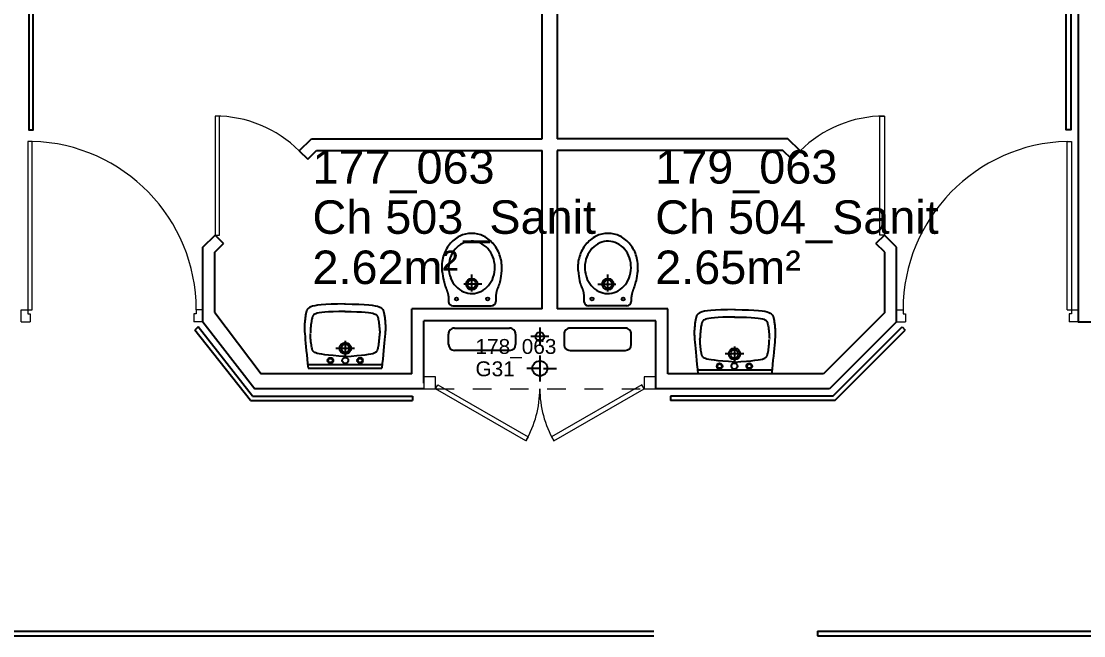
# Model space of a CAD drawing. Header units: metres. Extents: x -5 to 211, y -2 to 116.
# Drawn here: x 174.55 to 181.69, y 60.69 to 64.82 of the extents above; entities that cross this region are included whole.
import ezdxf

# ---------------------------------------------------------------- set-up
doc = ezdxf.new("R2010")
doc.units = ezdxf.units.M
doc.header["$MEASUREMENT"] = 0
doc.linetypes.add('CACHÉ', pattern=[0.25, 0.125, -0.125])
doc.layers.get('0').update_dxf_attribs({"linetype": 'CONTINUOUS'})
for name, color, linetype in [('006 sanitaire', 5, 'CONTINUOUS'), ('009 main courante', 171, 'CONTINUOUS'), ('A_Etiqu_Gaine', 8, 'CONTINUOUS'), ('A_Etiqu_Gaine_code', 8, 'CONTINUOUS'), ('A_Etiqu_Local', 8, 'CONTINUOUS'), ('A_MURS_CLOI', 7, 'CONTINUOUS')]:
    doc.layers.add(name, color=color, linetype=linetype)
doc.layers.add('A_PORT', color=8, linetype='CONTINUOUS', lineweight=0)
doc.styles.add('Attribut', font='arial.ttf')

# ---------------------------------------------------------------- blocks, each defined once
blk = doc.blocks.new('A_Etiqu_Local')
at = {"style": 'Attribut', "flags": 1}
for tag, p in [('CODE_HOPITAL', (-0.4463, 1.9645)), ('CODE_SITE', (-0.4463, 1.7395)), ('CODE_BATIMENT', (-0.4463, 1.5145)), ('CODE_SECTEUR', (-0.4463, 1.2895)), ('CODE_ETAGE', (-0.4463, 1.0645)), ('NOM_NORMALISE', (-0.4463, -0.843)), ('SECTEUR_ACTIVITE', (-0.4463, -1.068)), ('SOUS_SECTEUR_ACTIVITE', (-0.4463, -1.293)), ('VOLUME', (-0.4463, -1.518)), ('SERVICE', (-0.4463, -1.743)), ('CODE_UG', (-0.4463, -1.968)), ('CODE_UA', (-0.4463, -2.193)), ('CODE_POLE', (-0.4463, -2.418)), ('OCCUPANT_EXTERNE', (-0.4463, -2.643)), ('DISPONIBILITE', (-0.4463, -2.868)), ('ACCES_HANDICAPES', (-0.4463, -3.093)), ('NATURE_SOL', (-0.4463, -3.318)), ('RISQUE_LABORATOIRE', (-0.4463, -3.543)), ('AMIANTE', (-0.4463, -3.768))]:
    blk.add_attdef(tag, p, '', height=0.15, dxfattribs=at)
at = {"layer": 'A_Etiqu_Local', "style": 'Attribut'}
for tag, p in [('CODE_PIECE', (-0.4437, 0.5281)), ('NOM_USAGE', (-0.4437, 0.1906)), ('SURFACE', (-0.4437, -0.1469))]:
    blk.add_attdef(tag, p, '', height=0.225, dxfattribs=at)
blk = doc.blocks.new('A_Etiqu_Gaine')
at = {"style": 'Attribut', "flags": 1}
for tag, p in [('CODE_HOPITAL', (-0.4323, 0.8651)), ('CODE_SITE', (-0.4323, 0.7151)), ('CODE_BATIMENT', (-0.4323, 0.5651)), ('CODE_SECTEUR', (-0.4323, 0.4151)), ('CODE_ETAGE', (-0.4323, 0.2651)), ('NOM_NORMALISE', (-0.4323, -0.3349)), ('SECTEUR_ACTIVITE', (-0.4323, -0.4849)), ('SOUS_SECTEUR_ACTIVITE', (-0.4323, -0.6349)), ('SURFACE', (-0.4323, -0.7849)), ('CODE_UG', (-0.4323, -0.9349)), ('CODE_POLE', (-0.4323, -1.0849)), ('AMIANTE', (-0.4323, -1.2349))]:
    blk.add_attdef(tag, p, '', height=0.1, dxfattribs=at)
at = {"layer": 'A_Etiqu_Gaine', "style": 'Attribut'}
blk.add_attdef('NOM_USAGE', (-0.4323, -0.1849), '', height=0.1, dxfattribs=at)
at = {"layer": 'A_Etiqu_Gaine_code', "style": 'Attribut'}
blk.add_attdef('CODE_PIECE', (-0.4323, -0.0349), '', height=0.1, dxfattribs=at)

msp = doc.modelspace()

# ---------------------------------------------------------------- linework, layer by layer
at = {"layer": '006 sanitaire', "color": 8, "linetype": 'Continuous'}
for p, q in [((177.3765, 63.1394), (177.3794, 63.12)), ((177.3794, 63.12), (177.3823, 63.1028)), ((177.3823, 63.1028), (177.3852, 63.0877)), ((177.5767, 63.0002), (177.5767, 63.1125)), ((177.773, 63.1028), (177.7706, 63.0877)), ((177.7752, 63.12), (177.773, 63.1028)), ((177.7768, 63.1394), (177.7752, 63.12)), ((178.2912, 63.1394), (178.2929, 63.12)), ((178.2929, 63.12), (178.295, 63.1028)), ((178.295, 63.1028), (178.2974, 63.0877)), ((178.4914, 63.0002), (178.4914, 63.1125)), ((178.6857, 63.1028), (178.6828, 63.0877)), ((178.6886, 63.12), (178.6857, 63.1028)), ((178.6916, 63.1394), (178.6886, 63.12)), ((177.3852, 63.0877), (177.388, 63.0743)), ((177.388, 63.0743), (177.3907, 63.0627)), ((177.3907, 63.0627), (177.3933, 63.0526)), ((177.3933, 63.0526), (177.3958, 63.0438)), ((177.3958, 63.0438), (177.3982, 63.0362)), ((177.3982, 63.0362), (177.4005, 63.0296)), ((177.4005, 63.0296), (177.4025, 63.0238)), ((177.645, 63.0491), (177.5229, 63.0491)), ((177.7538, 63.0296), (177.7513, 63.0238)), ((177.7564, 63.0362), (177.7538, 63.0296)), ((177.7593, 63.0438), (177.7564, 63.0362)), ((177.7622, 63.0526), (177.7593, 63.0438)), ((177.7651, 63.0627), (177.7622, 63.0526)), ((177.768, 63.0743), (177.7651, 63.0627)), ((177.7706, 63.0877), (177.768, 63.0743)), ((178.2974, 63.0877), (178.3001, 63.0743)), ((178.3001, 63.0743), (178.3029, 63.0627)), ((178.3029, 63.0627), (178.3058, 63.0526)), ((178.3058, 63.0526), (178.3087, 63.0438)), ((178.3087, 63.0438), (178.3116, 63.0362)), ((178.3116, 63.0362), (178.3142, 63.0296)), ((178.3142, 63.0296), (178.3167, 63.0238)), ((178.423, 63.0491), (178.5451, 63.0491)), ((178.6676, 63.0296), (178.6655, 63.0238)), ((178.6698, 63.0362), (178.6676, 63.0296)), ((178.6722, 63.0438), (178.6698, 63.0362)), ((178.6747, 63.0526), (178.6722, 63.0438)), ((178.6773, 63.0627), (178.6747, 63.0526)), ((178.68, 63.0743), (178.6773, 63.0627)), ((178.6828, 63.0877), (178.68, 63.0743)), ((177.4025, 63.0238), (177.4035, 63.0212)), ((177.4035, 63.0212), (177.4044, 63.0188)), ((177.4044, 63.0188), (177.4052, 63.0164)), ((177.4052, 63.0164), (177.4061, 63.0142)), ((177.4061, 63.0142), (177.4069, 63.0121)), ((177.4069, 63.0121), (177.4077, 63.01)), ((177.4077, 63.01), (177.4084, 63.0079)), ((177.4084, 63.0079), (177.4092, 63.0059)), ((177.4092, 63.0059), (177.4099, 63.0038)), ((177.4099, 63.0038), (177.4106, 63.0018)), ((177.4106, 63.0018), (177.4114, 62.9996)), ((177.4114, 62.9996), (177.4121, 62.9974)), ((177.4121, 62.9974), (177.4128, 62.9952)), ((177.4128, 62.9952), (177.4135, 62.993)), ((177.4135, 62.993), (177.4142, 62.9907)), ((177.4142, 62.9907), (177.4149, 62.9884)), ((177.4149, 62.9884), (177.4155, 62.9861)), ((177.4155, 62.9861), (177.4161, 62.9839)), ((177.4161, 62.9839), (177.4166, 62.9816)), ((177.4166, 62.9816), (177.4171, 62.9793)), ((177.4171, 62.9793), (177.418, 62.9749)), ((177.418, 62.9749), (177.4187, 62.9706)), ((177.4187, 62.9706), (177.4193, 62.9663)), ((177.4193, 62.9663), (177.4197, 62.962)), ((177.4197, 62.962), (177.42, 62.9578)), ((177.42, 62.9578), (177.4202, 62.9535)), ((177.738, 62.9578), (177.7379, 62.9535)), ((177.7381, 62.962), (177.738, 62.9578)), ((177.7383, 62.9663), (177.7381, 62.962)), ((177.7386, 62.9706), (177.7383, 62.9663)), ((177.739, 62.9749), (177.7386, 62.9706)), ((177.7394, 62.9793), (177.739, 62.9749)), ((177.7397, 62.9816), (177.7394, 62.9793)), ((177.74, 62.9839), (177.7397, 62.9816)), ((177.7403, 62.9861), (177.74, 62.9839)), ((177.7406, 62.9884), (177.7403, 62.9861)), ((177.741, 62.9907), (177.7406, 62.9884)), ((177.7414, 62.993), (177.741, 62.9907)), ((177.7418, 62.9952), (177.7414, 62.993)), ((177.7423, 62.9974), (177.7418, 62.9952)), ((177.7427, 62.9996), (177.7423, 62.9974)), ((177.7433, 63.0018), (177.7427, 62.9996)), ((177.7438, 63.0038), (177.7433, 63.0018)), ((177.7445, 63.0059), (177.7438, 63.0038)), ((177.7451, 63.0079), (177.7445, 63.0059)), ((177.7458, 63.01), (177.7451, 63.0079)), ((177.7466, 63.0121), (177.7458, 63.01)), ((177.7474, 63.0142), (177.7466, 63.0121)), ((177.7483, 63.0164), (177.7474, 63.0142)), ((177.7492, 63.0188), (177.7483, 63.0164)), ((177.7502, 63.0212), (177.7492, 63.0188)), ((177.7513, 63.0238), (177.7502, 63.0212)), ((178.3167, 63.0238), (178.3178, 63.0212)), ((178.3178, 63.0212), (178.3188, 63.0188)), ((178.3188, 63.0188), (178.3197, 63.0164)), ((178.3197, 63.0164), (178.3206, 63.0142)), ((178.3206, 63.0142), (178.3214, 63.0121)), ((178.3214, 63.0121), (178.3222, 63.01)), ((178.3222, 63.01), (178.3229, 63.0079)), ((178.3229, 63.0079), (178.3236, 63.0059)), ((178.3236, 63.0059), (178.3242, 63.0038)), ((178.3242, 63.0038), (178.3247, 63.0018)), ((178.3247, 63.0018), (178.3253, 62.9996)), ((178.3253, 62.9996), (178.3258, 62.9974)), ((178.3258, 62.9974), (178.3262, 62.9952)), ((178.3262, 62.9952), (178.3266, 62.993)), ((178.3266, 62.993), (178.327, 62.9907)), ((178.327, 62.9907), (178.3274, 62.9884)), ((178.3274, 62.9884), (178.3277, 62.9861)), ((178.3277, 62.9861), (178.3281, 62.9839)), ((178.3281, 62.9839), (178.3283, 62.9816)), ((178.3283, 62.9816), (178.3286, 62.9793)), ((178.3286, 62.9793), (178.329, 62.9749)), ((178.329, 62.9749), (178.3294, 62.9706)), ((178.3294, 62.9706), (178.3297, 62.9663)), ((178.3297, 62.9663), (178.3299, 62.962)), ((178.3299, 62.962), (178.33, 62.9578)), ((178.33, 62.9578), (178.3301, 62.9535)), ((178.648, 62.9578), (178.6478, 62.9535)), ((178.6483, 62.962), (178.648, 62.9578)), ((178.6487, 62.9663), (178.6483, 62.962)), ((178.6493, 62.9706), (178.6487, 62.9663)), ((178.65, 62.9749), (178.6493, 62.9706)), ((178.6509, 62.9793), (178.65, 62.9749)), ((178.6514, 62.9816), (178.6509, 62.9793)), ((178.6519, 62.9839), (178.6514, 62.9816)), ((178.6525, 62.9861), (178.6519, 62.9839)), ((178.6532, 62.9884), (178.6525, 62.9861)), ((178.6538, 62.9907), (178.6532, 62.9884)), ((178.6545, 62.993), (178.6538, 62.9907)), ((178.6552, 62.9952), (178.6545, 62.993)), ((178.6559, 62.9974), (178.6552, 62.9952)), ((178.6566, 62.9996), (178.6559, 62.9974)), ((178.6574, 63.0018), (178.6566, 62.9996)), ((178.6581, 63.0038), (178.6574, 63.0018)), ((178.6588, 63.0059), (178.6581, 63.0038)), ((178.6596, 63.0079), (178.6588, 63.0059)), ((178.6604, 63.01), (178.6596, 63.0079)), ((178.6611, 63.0121), (178.6604, 63.01)), ((178.6619, 63.0142), (178.6611, 63.0121)), ((178.6628, 63.0164), (178.6619, 63.0142)), ((178.6636, 63.0188), (178.6628, 63.0164)), ((178.6646, 63.0212), (178.6636, 63.0188)), ((178.6655, 63.0238), (178.6646, 63.0212)), ((176.4747, 62.8828), (176.4725, 62.8801)), ((176.4771, 62.8853), (176.4747, 62.8828)), ((176.4799, 62.8876), (176.4771, 62.8853)), ((176.4865, 62.8922), (176.4799, 62.8876)), ((176.4952, 62.8964), (176.4865, 62.8922)), ((176.5067, 62.9002), (176.4952, 62.8964)), ((176.5218, 62.9037), (176.5067, 62.9002)), ((176.5411, 62.9068), (176.5218, 62.9037)), ((176.5654, 62.9094), (176.5411, 62.9068)), ((176.5954, 62.9117), (176.5654, 62.9094)), ((176.6318, 62.9134), (176.5954, 62.9117)), ((176.6754, 62.9147), (176.6318, 62.9134)), ((176.7268, 62.9155), (176.6754, 62.9147)), ((176.7228, 62.9155), (176.7743, 62.9147)), ((176.7743, 62.9147), (176.8178, 62.9134)), ((176.8178, 62.9134), (176.8542, 62.9117)), ((176.8542, 62.9117), (176.8842, 62.9094)), ((176.8842, 62.9094), (176.9085, 62.9068)), ((176.9085, 62.9068), (176.9278, 62.9037)), ((176.9278, 62.9037), (176.9429, 62.9002)), ((176.9429, 62.9002), (176.9544, 62.8964)), ((176.9544, 62.8964), (176.9631, 62.8922)), ((176.9631, 62.8922), (176.9698, 62.8876)), ((176.9698, 62.8876), (176.9725, 62.8853)), ((176.9725, 62.8853), (176.9749, 62.8828)), ((176.9749, 62.8828), (176.9771, 62.8801)), ((177.4202, 62.9535), (177.4203, 62.9491)), ((177.4203, 62.9491), (177.4204, 62.9446)), ((177.4204, 62.9446), (177.4204, 62.94)), ((177.4204, 62.94), (177.4204, 62.9353)), ((177.4204, 62.9353), (177.4205, 62.9321)), ((177.4505, 62.9033), (177.7077, 62.9033)), ((177.7378, 62.9353), (177.7377, 62.9321)), ((177.7379, 62.9535), (177.7378, 62.9491)), ((177.7378, 62.9491), (177.7378, 62.9446)), ((177.7378, 62.9446), (177.7378, 62.94)), ((177.7378, 62.94), (177.7378, 62.9353)), ((178.3301, 62.9535), (178.3302, 62.9491)), ((178.3302, 62.9491), (178.3302, 62.9446)), ((178.3302, 62.9446), (178.3302, 62.94)), ((178.3302, 62.94), (178.3302, 62.9353)), ((178.3302, 62.9353), (178.3303, 62.9321)), ((178.6175, 62.9033), (178.3603, 62.9033)), ((178.6476, 62.9353), (178.6475, 62.9321)), ((178.6477, 62.9491), (178.6476, 62.9446)), ((178.6476, 62.9446), (178.6476, 62.94)), ((178.6476, 62.94), (178.6476, 62.9353)), ((178.6478, 62.9535), (178.6477, 62.9491)), ((176.4571, 62.8174), (176.4564, 62.8109)), ((176.4579, 62.824), (176.4571, 62.8174)), ((176.4588, 62.8305), (176.4579, 62.824)), ((176.4597, 62.8367), (176.4588, 62.8305)), ((176.4607, 62.8428), (176.4597, 62.8367)), ((176.4617, 62.8485), (176.4607, 62.8428)), ((176.4627, 62.8538), (176.4617, 62.8485)), ((176.4638, 62.8587), (176.4627, 62.8538)), ((176.4649, 62.8631), (176.4638, 62.8587)), ((176.4661, 62.8671), (176.4649, 62.8631)), ((176.4675, 62.8708), (176.4661, 62.8671)), ((176.469, 62.8742), (176.4675, 62.8708)), ((176.4706, 62.8773), (176.469, 62.8742)), ((176.4725, 62.8801), (176.4706, 62.8773)), ((176.502, 62.8135), (176.5004, 62.8051)), ((176.5036, 62.8208), (176.502, 62.8135)), ((176.5044, 62.824), (176.5036, 62.8208)), ((176.5052, 62.827), (176.5044, 62.824)), ((176.5061, 62.8297), (176.5052, 62.827)), ((176.5071, 62.8321), (176.5061, 62.8297)), ((176.5083, 62.8344), (176.5071, 62.8321)), ((176.5095, 62.8365), (176.5083, 62.8344)), ((176.511, 62.8385), (176.5095, 62.8365)), ((176.5127, 62.8404), (176.511, 62.8385)), ((176.5146, 62.8421), (176.5127, 62.8404)), ((176.5168, 62.8438), (176.5146, 62.8421)), ((176.5222, 62.8472), (176.5168, 62.8438)), ((176.5295, 62.8503), (176.5222, 62.8472)), ((176.5392, 62.8532), (176.5295, 62.8503)), ((176.5519, 62.8559), (176.5392, 62.8532)), ((176.5684, 62.8583), (176.5519, 62.8559)), ((176.5891, 62.8603), (176.5684, 62.8583)), ((176.6147, 62.8621), (176.5891, 62.8603)), ((176.6458, 62.8634), (176.6147, 62.8621)), ((176.683, 62.8642), (176.6458, 62.8634)), ((176.727, 62.8646), (176.683, 62.8642)), ((176.7236, 62.8646), (176.7676, 62.8642)), ((176.7676, 62.8642), (176.8048, 62.8634)), ((176.8048, 62.8634), (176.836, 62.8621)), ((176.836, 62.8621), (176.8616, 62.8603)), ((176.8616, 62.8603), (176.8823, 62.8583)), ((176.8823, 62.8583), (176.8987, 62.8559)), ((176.8987, 62.8559), (176.9115, 62.8532)), ((176.9115, 62.8532), (176.9212, 62.8503)), ((176.9212, 62.8503), (176.9284, 62.8472)), ((176.9284, 62.8472), (176.9339, 62.8438)), ((176.9339, 62.8438), (176.9361, 62.8421)), ((176.9361, 62.8421), (176.938, 62.8404)), ((176.938, 62.8404), (176.9397, 62.8385)), ((176.9397, 62.8385), (176.9411, 62.8365)), ((176.9411, 62.8365), (176.9424, 62.8344)), ((176.9424, 62.8344), (176.9435, 62.8321)), ((176.9435, 62.8321), (176.9445, 62.8297)), ((176.9445, 62.8297), (176.9454, 62.827)), ((176.9454, 62.827), (176.9463, 62.824)), ((176.9463, 62.824), (176.9471, 62.8208)), ((176.9471, 62.8208), (176.9487, 62.8135)), ((176.9487, 62.8135), (176.9502, 62.8051)), ((176.9771, 62.8801), (176.979, 62.8773)), ((176.979, 62.8773), (176.9806, 62.8742)), ((176.9806, 62.8742), (176.9821, 62.8708)), ((176.9821, 62.8708), (176.9835, 62.8671)), ((176.9835, 62.8671), (176.9847, 62.8631)), ((176.9847, 62.8631), (176.9858, 62.8587)), ((176.9858, 62.8587), (176.9869, 62.8538)), ((176.9869, 62.8538), (176.9879, 62.8485)), ((176.9879, 62.8485), (176.9889, 62.8428)), ((176.9889, 62.8428), (176.9899, 62.8367)), ((176.9899, 62.8367), (176.9908, 62.8305)), ((176.9908, 62.8305), (176.9917, 62.824)), ((176.9917, 62.824), (176.9925, 62.8174)), ((176.9925, 62.8174), (176.9932, 62.8109)), ((179.0811, 62.8163), (179.0801, 62.811)), ((179.0822, 62.8212), (179.0811, 62.8163)), ((179.0833, 62.8256), (179.0822, 62.8212)), ((179.0845, 62.8296), (179.0833, 62.8256)), ((179.0859, 62.8333), (179.0845, 62.8296)), ((179.0874, 62.8367), (179.0859, 62.8333)), ((179.089, 62.8398), (179.0874, 62.8367)), ((179.0909, 62.8426), (179.089, 62.8398)), ((179.0931, 62.8453), (179.0909, 62.8426)), ((179.0955, 62.8478), (179.0931, 62.8453)), ((179.0982, 62.8501), (179.0955, 62.8478)), ((179.1049, 62.8547), (179.0982, 62.8501)), ((179.1136, 62.8589), (179.1049, 62.8547)), ((179.1251, 62.8627), (179.1136, 62.8589)), ((179.1402, 62.8662), (179.1251, 62.8627)), ((179.1468, 62.8128), (179.1396, 62.8097)), ((179.1595, 62.8693), (179.1402, 62.8662)), ((179.1565, 62.8157), (179.1468, 62.8128)), ((179.1693, 62.8184), (179.1565, 62.8157)), ((179.1838, 62.8719), (179.1595, 62.8693)), ((179.1857, 62.8208), (179.1693, 62.8184)), ((179.2138, 62.8742), (179.1838, 62.8719)), ((179.2064, 62.8228), (179.1857, 62.8208)), ((179.232, 62.8246), (179.2064, 62.8228)), ((179.2502, 62.8759), (179.2138, 62.8742)), ((179.2632, 62.8259), (179.232, 62.8246)), ((179.2937, 62.8772), (179.2502, 62.8759)), ((179.3004, 62.8267), (179.2632, 62.8259)), ((179.3452, 62.878), (179.2937, 62.8772)), ((179.3444, 62.8271), (179.3004, 62.8267)), ((179.341, 62.8271), (179.385, 62.8267)), ((179.3412, 62.878), (179.3927, 62.8772)), ((179.385, 62.8267), (179.4222, 62.8259)), ((179.3927, 62.8772), (179.4362, 62.8759)), ((179.4222, 62.8259), (179.4533, 62.8246)), ((179.4362, 62.8759), (179.4726, 62.8742)), ((179.4533, 62.8246), (179.4789, 62.8228)), ((179.4726, 62.8742), (179.5026, 62.8719)), ((179.4789, 62.8228), (179.4996, 62.8208)), ((179.4996, 62.8208), (179.5161, 62.8184)), ((179.5026, 62.8719), (179.5269, 62.8693)), ((179.5161, 62.8184), (179.5288, 62.8157)), ((179.5269, 62.8693), (179.5462, 62.8662)), ((179.5288, 62.8157), (179.5385, 62.8128)), ((179.5385, 62.8128), (179.5458, 62.8097)), ((179.5462, 62.8662), (179.5613, 62.8627)), ((179.5613, 62.8627), (179.5728, 62.8589)), ((179.5728, 62.8589), (179.5815, 62.8547)), ((179.5815, 62.8547), (179.5882, 62.8501)), ((179.5882, 62.8501), (179.5909, 62.8478)), ((179.5909, 62.8478), (179.5933, 62.8453)), ((179.5933, 62.8453), (179.5955, 62.8426)), ((179.5955, 62.8426), (179.5974, 62.8398)), ((179.5974, 62.8398), (179.599, 62.8367)), ((179.599, 62.8367), (179.6005, 62.8333)), ((179.6005, 62.8333), (179.6019, 62.8296)), ((179.6019, 62.8296), (179.6031, 62.8256)), ((179.6031, 62.8256), (179.6042, 62.8212)), ((179.6042, 62.8212), (179.6053, 62.8163)), ((179.6053, 62.8163), (179.6063, 62.811)), ((176.4532, 62.769), (176.453, 62.7633)), ((176.453, 62.7633), (176.453, 62.7575)), ((176.453, 62.7575), (176.4531, 62.7515)), ((176.4531, 62.7515), (176.4533, 62.7451)), ((176.4534, 62.7746), (176.4532, 62.769)), ((176.4533, 62.7451), (176.4535, 62.7383)), ((176.4537, 62.7802), (176.4534, 62.7746)), ((176.4541, 62.7859), (176.4537, 62.7802)), ((176.4545, 62.7918), (176.4541, 62.7859)), ((176.4551, 62.798), (176.4545, 62.7918)), ((176.4557, 62.8044), (176.4551, 62.798)), ((176.4564, 62.8109), (176.4557, 62.8044)), ((176.4933, 62.7423), (176.4927, 62.7313)), ((176.4941, 62.7535), (176.4933, 62.7423)), ((176.4951, 62.7646), (176.4941, 62.7535)), ((176.4962, 62.7755), (176.4951, 62.7646)), ((176.4975, 62.786), (176.4962, 62.7755)), ((176.499, 62.7959), (176.4975, 62.786)), ((176.5004, 62.8051), (176.499, 62.7959)), ((176.9502, 62.8051), (176.9517, 62.7958)), ((176.9517, 62.7958), (176.9531, 62.7858)), ((176.9531, 62.7858), (176.9544, 62.7752)), ((176.9544, 62.7752), (176.9556, 62.7641)), ((176.9556, 62.7641), (176.9566, 62.7527)), ((176.9566, 62.7527), (176.9574, 62.7412)), ((176.9574, 62.7412), (176.958, 62.7297)), ((176.9932, 62.8109), (176.9939, 62.8044)), ((176.9939, 62.8044), (176.9945, 62.798)), ((176.9945, 62.798), (176.9951, 62.7918)), ((176.9951, 62.7918), (176.9956, 62.7859)), ((176.9956, 62.7859), (176.9959, 62.7802)), ((176.9959, 62.7802), (176.9962, 62.7746)), ((176.9963, 62.7451), (176.9961, 62.7383)), ((176.9962, 62.7746), (176.9964, 62.769)), ((176.9965, 62.7515), (176.9963, 62.7451)), ((176.9964, 62.769), (176.9966, 62.7633)), ((176.9966, 62.7575), (176.9965, 62.7515)), ((176.9966, 62.7633), (176.9966, 62.7575)), ((177.4606, 62.7533), (177.8306, 62.7533)), ((178.034, 62.7577), (178.034, 62.6347)), ((178.6074, 62.7533), (178.2374, 62.7533)), ((179.0721, 62.7427), (179.0718, 62.7371)), ((179.0725, 62.7484), (179.0721, 62.7427)), ((179.0729, 62.7543), (179.0725, 62.7484)), ((179.0735, 62.7605), (179.0729, 62.7543)), ((179.0741, 62.7669), (179.0735, 62.7605)), ((179.0748, 62.7734), (179.0741, 62.7669)), ((179.0755, 62.7799), (179.0748, 62.7734)), ((179.0763, 62.7865), (179.0755, 62.7799)), ((179.0772, 62.793), (179.0763, 62.7865)), ((179.0781, 62.7992), (179.0772, 62.793)), ((179.0791, 62.8053), (179.0781, 62.7992)), ((179.0801, 62.811), (179.0791, 62.8053)), ((179.1149, 62.7483), (179.1136, 62.7377)), ((179.1163, 62.7583), (179.1149, 62.7483)), ((179.1178, 62.7676), (179.1163, 62.7583)), ((179.1193, 62.776), (179.1178, 62.7676)), ((179.1209, 62.7833), (179.1193, 62.776)), ((179.1217, 62.7865), (179.1209, 62.7833)), ((179.1226, 62.7895), (179.1217, 62.7865)), ((179.1235, 62.7922), (179.1226, 62.7895)), ((179.1245, 62.7946), (179.1235, 62.7922)), ((179.1256, 62.7969), (179.1245, 62.7946)), ((179.1269, 62.799), (179.1256, 62.7969)), ((179.1283, 62.801), (179.1269, 62.799)), ((179.13, 62.8029), (179.1283, 62.801)), ((179.1319, 62.8046), (179.13, 62.8029)), ((179.1341, 62.8063), (179.1319, 62.8046)), ((179.1396, 62.8097), (179.1341, 62.8063)), ((179.5458, 62.8097), (179.5512, 62.8063)), ((179.5512, 62.8063), (179.5534, 62.8046)), ((179.5534, 62.8046), (179.5553, 62.8029)), ((179.5553, 62.8029), (179.557, 62.801)), ((179.557, 62.801), (179.5585, 62.799)), ((179.5585, 62.799), (179.5597, 62.7969)), ((179.5597, 62.7969), (179.5609, 62.7946)), ((179.5609, 62.7946), (179.5619, 62.7922)), ((179.5619, 62.7922), (179.5628, 62.7895)), ((179.5628, 62.7895), (179.5636, 62.7865)), ((179.5636, 62.7865), (179.5644, 62.7833)), ((179.5644, 62.7833), (179.566, 62.776)), ((179.566, 62.776), (179.5676, 62.7676)), ((179.5676, 62.7676), (179.5691, 62.7584)), ((179.5691, 62.7584), (179.5705, 62.7485)), ((179.5705, 62.7485), (179.5718, 62.738)), ((179.6063, 62.811), (179.6073, 62.8053)), ((179.6073, 62.8053), (179.6083, 62.7992)), ((179.6083, 62.7992), (179.6092, 62.793)), ((179.6092, 62.793), (179.6101, 62.7865)), ((179.6101, 62.7865), (179.6109, 62.7799)), ((179.6109, 62.7799), (179.6116, 62.7734)), ((179.6116, 62.7734), (179.6123, 62.7669)), ((179.6123, 62.7669), (179.6129, 62.7605)), ((179.6129, 62.7605), (179.6135, 62.7543)), ((179.6135, 62.7543), (179.614, 62.7484)), ((179.614, 62.7484), (179.6143, 62.7427)), ((179.6143, 62.7427), (179.6146, 62.7371)), ((176.4535, 62.7383), (176.4539, 62.731)), ((176.4539, 62.731), (176.455, 62.7146)), ((176.455, 62.7146), (176.4564, 62.696)), ((176.4564, 62.696), (176.4582, 62.6754)), ((176.4582, 62.6754), (176.4603, 62.6527)), ((176.4927, 62.7313), (176.4923, 62.7205)), ((176.4927, 62.7054), (176.4923, 62.7162)), ((176.4933, 62.6944), (176.4927, 62.7054)), ((176.4941, 62.6832), (176.4933, 62.6944)), ((176.4951, 62.6721), (176.4941, 62.6832)), ((176.4962, 62.6612), (176.4951, 62.6721)), ((176.9544, 62.6615), (176.9556, 62.6726)), ((176.9556, 62.6726), (176.9566, 62.684)), ((176.9566, 62.684), (176.9574, 62.6955)), ((176.9574, 62.6955), (176.958, 62.707)), ((176.958, 62.7297), (176.9584, 62.7183)), ((176.958, 62.707), (176.9584, 62.7184)), ((176.9914, 62.6754), (176.9893, 62.6527)), ((176.9932, 62.696), (176.9914, 62.6754)), ((176.9946, 62.7146), (176.9932, 62.696)), ((176.9957, 62.731), (176.9946, 62.7146)), ((176.9961, 62.7383), (176.9957, 62.731)), ((177.4206, 62.6433), (177.4206, 62.7133)), ((177.8706, 62.7133), (177.8706, 62.6433)), ((178.0955, 62.6962), (177.9725, 62.6962)), ((178.1974, 62.7133), (178.1974, 62.6433)), ((178.6474, 62.6433), (178.6474, 62.7133)), ((179.0716, 62.7315), (179.0714, 62.7258)), ((179.0714, 62.7258), (179.0714, 62.72)), ((179.0714, 62.72), (179.0715, 62.714)), ((179.0715, 62.714), (179.0717, 62.7076)), ((179.0718, 62.7371), (179.0716, 62.7315)), ((179.0717, 62.7076), (179.0719, 62.7008)), ((179.0719, 62.7008), (179.0723, 62.6935)), ((179.0723, 62.6935), (179.0734, 62.6771)), ((179.0734, 62.6771), (179.0748, 62.6585)), ((179.11, 62.6922), (179.1096, 62.6808)), ((179.11, 62.6695), (179.1096, 62.6809)), ((179.1106, 62.7037), (179.11, 62.6922)), ((179.1106, 62.658), (179.11, 62.6695)), ((179.1114, 62.7152), (179.1106, 62.7037)), ((179.1124, 62.7266), (179.1114, 62.7152)), ((179.1136, 62.7377), (179.1124, 62.7266)), ((179.5718, 62.738), (179.5729, 62.7271)), ((179.5729, 62.7271), (179.5739, 62.716)), ((179.5739, 62.716), (179.5747, 62.7048)), ((179.5747, 62.7048), (179.5753, 62.6938)), ((179.5753, 62.6938), (179.5757, 62.683)), ((179.5753, 62.6679), (179.5757, 62.6787)), ((179.613, 62.6771), (179.6116, 62.6585)), ((179.6141, 62.6935), (179.613, 62.6771)), ((179.6145, 62.7008), (179.6141, 62.6935)), ((179.6147, 62.7076), (179.6145, 62.7008)), ((179.6146, 62.7371), (179.6148, 62.7315)), ((179.6149, 62.714), (179.6147, 62.7076)), ((179.6148, 62.7315), (179.615, 62.7258)), ((179.615, 62.72), (179.6149, 62.714)), ((179.615, 62.7258), (179.615, 62.72)), ((176.4603, 62.6527), (176.4627, 62.6283)), ((176.4627, 62.6283), (176.4653, 62.6022)), ((176.4653, 62.6022), (176.4681, 62.5745)), ((176.4975, 62.6508), (176.4962, 62.6612)), ((176.499, 62.6408), (176.4975, 62.6508)), ((176.5004, 62.6316), (176.499, 62.6408)), ((176.502, 62.6232), (176.5004, 62.6316)), ((176.5036, 62.6159), (176.502, 62.6232)), ((176.5044, 62.6127), (176.5036, 62.6159)), ((176.5052, 62.6097), (176.5044, 62.6127)), ((176.5061, 62.607), (176.5052, 62.6097)), ((176.5071, 62.6046), (176.5061, 62.607)), ((176.5083, 62.6023), (176.5071, 62.6046)), ((176.5095, 62.6002), (176.5083, 62.6023)), ((176.511, 62.5982), (176.5095, 62.6002)), ((176.5127, 62.5963), (176.511, 62.5982)), ((176.79, 62.6173), (176.6635, 62.6173)), ((176.7268, 62.6683), (176.7268, 62.5662)), ((176.938, 62.5963), (176.9397, 62.5982)), ((176.9397, 62.5982), (176.9411, 62.6002)), ((176.9411, 62.6002), (176.9424, 62.6023)), ((176.9424, 62.6023), (176.9435, 62.6046)), ((176.9435, 62.6046), (176.9445, 62.607)), ((176.9445, 62.607), (176.9454, 62.6097)), ((176.9454, 62.6097), (176.9463, 62.6127)), ((176.9463, 62.6127), (176.9471, 62.6159)), ((176.9471, 62.6159), (176.9487, 62.6232)), ((176.9487, 62.6232), (176.9502, 62.6316)), ((176.9502, 62.6316), (176.9517, 62.6409)), ((176.9517, 62.6409), (176.9531, 62.6509)), ((176.9531, 62.6509), (176.9544, 62.6615)), ((176.9843, 62.6022), (176.9815, 62.5745)), ((176.9869, 62.6283), (176.9843, 62.6022)), ((176.9893, 62.6527), (176.9869, 62.6283)), ((177.8306, 62.6033), (177.4606, 62.6033)), ((178.2374, 62.6033), (178.6074, 62.6033)), ((179.0748, 62.6585), (179.0766, 62.6379)), ((179.0766, 62.6379), (179.0787, 62.6152)), ((179.0787, 62.6152), (179.0811, 62.5908)), ((179.1114, 62.6465), (179.1106, 62.658)), ((179.1124, 62.6351), (179.1114, 62.6465)), ((179.1136, 62.624), (179.1124, 62.6351)), ((179.1149, 62.6134), (179.1136, 62.624)), ((179.1163, 62.6034), (179.1149, 62.6134)), ((179.1178, 62.5941), (179.1163, 62.6034)), ((179.3412, 62.6308), (179.3412, 62.5287)), ((179.5676, 62.5941), (179.5691, 62.6033)), ((179.5691, 62.6033), (179.5705, 62.6133)), ((179.5705, 62.6133), (179.5718, 62.6237)), ((179.5718, 62.6237), (179.5729, 62.6346)), ((179.5729, 62.6346), (179.5739, 62.6457)), ((179.5739, 62.6457), (179.5747, 62.6569)), ((179.5747, 62.6569), (179.5753, 62.6679)), ((179.6077, 62.6152), (179.6053, 62.5908)), ((179.6098, 62.6379), (179.6077, 62.6152)), ((179.6116, 62.6585), (179.6098, 62.6379)), ((176.4681, 62.5745), (176.471, 62.5455)), ((176.471, 62.5455), (176.474, 62.5152)), ((176.5146, 62.5946), (176.5127, 62.5963)), ((176.5168, 62.5929), (176.5146, 62.5946)), ((176.5222, 62.5895), (176.5168, 62.5929)), ((176.5295, 62.5863), (176.5222, 62.5895)), ((176.5392, 62.5832), (176.5295, 62.5863)), ((176.5519, 62.5802), (176.5392, 62.5832)), ((176.5684, 62.5772), (176.5519, 62.5802)), ((176.5891, 62.5743), (176.5684, 62.5772)), ((176.6147, 62.5714), (176.5891, 62.5743)), ((176.6458, 62.5685), (176.6147, 62.5714)), ((176.683, 62.5656), (176.6458, 62.5685)), ((176.727, 62.5626), (176.683, 62.5656)), ((176.7236, 62.5626), (176.7676, 62.5656)), ((176.7676, 62.5656), (176.8048, 62.5685)), ((176.8048, 62.5685), (176.836, 62.5714)), ((176.836, 62.5714), (176.8616, 62.5743)), ((176.8616, 62.5743), (176.8823, 62.5772)), ((176.8823, 62.5772), (176.8987, 62.5802)), ((176.8987, 62.5802), (176.9115, 62.5832)), ((176.9115, 62.5832), (176.9212, 62.5863)), ((176.9212, 62.5863), (176.9284, 62.5895)), ((176.9284, 62.5895), (176.9339, 62.5929)), ((176.9339, 62.5929), (176.9361, 62.5946)), ((176.9361, 62.5946), (176.938, 62.5963)), ((176.9786, 62.5455), (176.9756, 62.5152)), ((176.9815, 62.5745), (176.9786, 62.5455)), ((178.034, 62.5703), (178.034, 62.3946)), ((179.0811, 62.5908), (179.0837, 62.5647)), ((179.0837, 62.5647), (179.0865, 62.537)), ((179.0865, 62.537), (179.0894, 62.508)), ((179.1193, 62.5857), (179.1178, 62.5941)), ((179.1209, 62.5784), (179.1193, 62.5857)), ((179.1217, 62.5752), (179.1209, 62.5784)), ((179.1226, 62.5722), (179.1217, 62.5752)), ((179.1235, 62.5695), (179.1226, 62.5722)), ((179.1245, 62.5671), (179.1235, 62.5695)), ((179.1256, 62.5648), (179.1245, 62.5671)), ((179.1269, 62.5627), (179.1256, 62.5648)), ((179.1283, 62.5607), (179.1269, 62.5627)), ((179.13, 62.5588), (179.1283, 62.5607)), ((179.1319, 62.5571), (179.13, 62.5588)), ((179.1341, 62.5554), (179.1319, 62.5571)), ((179.1396, 62.552), (179.1341, 62.5554)), ((179.1468, 62.5488), (179.1396, 62.552)), ((179.1565, 62.5457), (179.1468, 62.5488)), ((179.1693, 62.5427), (179.1565, 62.5457)), ((179.1857, 62.5397), (179.1693, 62.5427)), ((179.2064, 62.5368), (179.1857, 62.5397)), ((179.232, 62.5339), (179.2064, 62.5368)), ((179.2632, 62.531), (179.232, 62.5339)), ((179.3004, 62.5281), (179.2632, 62.531)), ((179.4045, 62.5798), (179.278, 62.5798)), ((179.3444, 62.5251), (179.3004, 62.5281)), ((179.341, 62.5251), (179.385, 62.5281)), ((179.385, 62.5281), (179.4222, 62.531)), ((179.4222, 62.531), (179.4533, 62.5339)), ((179.4533, 62.5339), (179.4789, 62.5368)), ((179.4789, 62.5368), (179.4996, 62.5397)), ((179.4996, 62.5397), (179.5161, 62.5427)), ((179.5161, 62.5427), (179.5288, 62.5457)), ((179.5288, 62.5457), (179.5385, 62.5488)), ((179.5385, 62.5488), (179.5458, 62.552)), ((179.5458, 62.552), (179.5512, 62.5554)), ((179.5512, 62.5554), (179.5534, 62.5571)), ((179.5534, 62.5571), (179.5553, 62.5588)), ((179.5553, 62.5588), (179.557, 62.5607)), ((179.557, 62.5607), (179.5585, 62.5627)), ((179.5585, 62.5627), (179.5597, 62.5648)), ((179.5597, 62.5648), (179.5609, 62.5671)), ((179.5609, 62.5671), (179.5619, 62.5695)), ((179.5619, 62.5695), (179.5628, 62.5722)), ((179.5628, 62.5722), (179.5636, 62.5752)), ((179.5636, 62.5752), (179.5644, 62.5784)), ((179.5644, 62.5784), (179.566, 62.5857)), ((179.566, 62.5857), (179.5676, 62.5941)), ((179.5999, 62.537), (179.597, 62.508)), ((179.6027, 62.5647), (179.5999, 62.537)), ((179.6053, 62.5908), (179.6027, 62.5647)), ((176.474, 62.5152), (176.4771, 62.4837)), ((176.4771, 62.5086), (176.9725, 62.5086)), ((176.4771, 62.4837), (176.9725, 62.4837)), ((176.9756, 62.5152), (176.9725, 62.4837)), ((178.034, 62.4825), (177.9461, 62.4825)), ((178.0591, 62.4825), (178.1469, 62.4825)), ((179.0894, 62.508), (179.0925, 62.4777)), ((179.0925, 62.4777), (179.0955, 62.4462)), ((179.5909, 62.4711), (179.0955, 62.4711)), ((179.594, 62.4777), (179.5909, 62.4462)), ((179.597, 62.508), (179.594, 62.4777)), ((179.5909, 62.4462), (179.0955, 62.4462))]:
    msp.add_line(p, q, dxfattribs=at)
for centre, radius in [((177.5767, 63.0491), 0.0383), ((177.5767, 63.0491), 0.0276), ((178.4914, 63.0491), 0.0383), ((178.4914, 63.0491), 0.0276), ((177.4741, 62.9494), 0.0105), ((177.6841, 62.9494), 0.0105), ((178.3839, 62.9494), 0.0105), ((178.5939, 62.9494), 0.0105), ((178.034, 62.6962), 0.03), ((176.7268, 62.6173), 0.0387), ((176.7268, 62.6173), 0.0274), ((179.3412, 62.5798), 0.0387), ((179.3412, 62.5798), 0.0274), ((176.6273, 62.5358), 0.0189), ((176.6273, 62.5358), 0.0144), ((176.7268, 62.5358), 0.0204), ((176.8263, 62.5358), 0.0189), ((176.8263, 62.5358), 0.0144), ((178.034, 62.4825), 0.05), ((179.2417, 62.4983), 0.0189), ((179.2417, 62.4983), 0.0144), ((179.3412, 62.4983), 0.0204), ((179.4407, 62.4983), 0.0189), ((179.4407, 62.4983), 0.0144)]:
    msp.add_circle(centre, radius, dxfattribs=at)
for centre, radius, start, end in [((177.5756, 63.2112), 0.1787, 89.99999, 116.62297), ((177.5756, 63.2103), 0.1796, 63.48107, 89.99958), ((178.4924, 63.2103), 0.1796, 90.00042, 116.51893), ((178.4924, 63.2112), 0.1787, 63.37703, 90.00001), ((177.6078, 63.1703), 0.232, 141.3375, 163.77953), ((177.5882, 63.186), 0.2069, 116.62255, 141.33721), ((177.5849, 63.1812), 0.1581, 116.3097, 139.73192), ((177.5759, 63.1995), 0.1377, 66.0615, 116.31043), ((177.5676, 63.1809), 0.1581, 42.63973, 66.06195), ((177.5621, 63.1833), 0.2098, 38.97843, 63.48104), ((177.5426, 63.1675), 0.2348, 16.69969, 38.97872), ((178.5254, 63.1675), 0.2348, 141.02128, 163.30031), ((178.5059, 63.1833), 0.2098, 116.51896, 141.02157), ((178.5004, 63.1809), 0.1581, 113.93857, 137.36079), ((178.4921, 63.1995), 0.1377, 63.69025, 113.96131), ((178.4831, 63.1812), 0.1581, 40.26808, 63.6903), ((178.4798, 63.186), 0.2069, 38.66279, 63.37745), ((178.4602, 63.1703), 0.232, 16.21991, 38.66193), ((177.5987, 63.1696), 0.1761, 139.7317, 161.08934), ((177.5543, 63.1686), 0.1761, 21.2818, 42.63944), ((178.5137, 63.1686), 0.1761, 137.36056, 158.7182), ((178.4694, 63.1696), 0.1761, 18.91066, 40.2683), ((177.6343, 63.1626), 0.2596, 163.7799, 184.98099), ((177.62, 63.1623), 0.1986, 161.08941, 201.28007), ((177.5333, 63.1605), 0.1986, 341.09023, 21.24612), ((177.5186, 63.1603), 0.26, 355.53663, 16.69932), ((178.5494, 63.1603), 0.26, 163.30068, 184.46337), ((178.5347, 63.1605), 0.1986, 158.71824, 198.93095), ((178.448, 63.1623), 0.1986, 338.71824, 18.89699), ((178.4337, 63.1626), 0.2596, 355.01967, 16.22076), ((177.599, 63.1541), 0.1761, 201.2818, 222.63944), ((177.5857, 63.1419), 0.1581, 222.63973, 246.06195), ((177.5684, 63.1415), 0.1581, 296.30915, 319.73137), ((177.5546, 63.1532), 0.1761, 319.7317, 341.08934), ((178.5134, 63.1532), 0.1761, 198.91066, 220.2683), ((178.4996, 63.1415), 0.1581, 220.26863, 243.69085), ((178.4823, 63.1419), 0.1581, 293.93805, 317.36027), ((178.469, 63.1541), 0.1761, 317.36056, 338.7182), ((177.5774, 63.1232), 0.1377, 246.06169, 296.33377), ((178.4906, 63.1232), 0.1377, 243.69002, 293.92735), ((177.4505, 62.9333), 0.03, 182.18352, 270), ((177.7077, 62.9333), 0.03, 270, 357.81648), ((178.3603, 62.9333), 0.03, 182.18352, 270), ((178.6175, 62.9333), 0.03, 270, 357.81648), ((177.4606, 62.7133), 0.04, 89.99996, 180.00004), ((177.8306, 62.7133), 0.04, 359.99924, 89.99933), ((178.2374, 62.7133), 0.04, 90.00067, 180.00076), ((178.6074, 62.7133), 0.04, 0.00067, 90.00076), ((177.4606, 62.6433), 0.04, 179.99934, 269.99923), ((177.8306, 62.6433), 0.04, 270.00006, 359.99994), ((178.2374, 62.6433), 0.04, 180.00067, 270.00076), ((178.6074, 62.6433), 0.04, 270.00006, 359.99994)]:
    msp.add_arc(centre, radius, start, end, dxfattribs=at)
at = {"layer": '009 main courante', "color": 8, "linetype": 'Continuous'}
for p, q in [((175.7385, 62.7609), (175.7173, 62.7397)), ((176.1031, 62.2962), (175.7385, 62.7609)), ((180.003, 62.2962), (180.4676, 62.7609)), ((180.4676, 62.7609), (180.4888, 62.7397)), ((176.0907, 62.2662), (175.7173, 62.7397)), ((180.0154, 62.2662), (180.4888, 62.7397)), ((176.0907, 62.2662), (177.1779, 62.2662)), ((176.1031, 62.2962), (177.1779, 62.2962)), ((177.1778, 62.2962), (177.1779, 62.2662)), ((178.912, 62.2962), (178.9119, 62.2662)), ((180.003, 62.2962), (178.912, 62.2962)), ((180.0154, 62.2662), (178.912, 62.2662)), ((174.2001, 60.716), (178.8003, 60.716)), ((174.2001, 60.686), (178.8003, 60.686)), ((179.9003, 60.716), (184.9503, 60.716)), ((179.9003, 60.716), (179.9003, 60.686)), ((179.9003, 60.686), (184.9503, 60.686))]:
    msp.add_line(p, q, dxfattribs=at)
for points in [[(174.6001, 66.4811), (174.6001, 64.0861), (174.6301, 64.0861), (174.6301, 66.4811)], [(181.6002, 66.4811), (181.6002, 64.0861), (181.5702, 64.0861), (181.5702, 66.4811)]]:
    msp.add_lwpolyline(points, dxfattribs=at)
at = {"layer": 'A_MURS_CLOI', "color": 8, "linetype": 'Continuous'}
for p, q in [((178.0505, 64.0262), (178.0505, 67.1961)), ((178.1505, 67.1961), (178.1505, 64.0262)), ((176.4179, 63.9441), (176.5, 64.0262)), ((176.5, 64.0262), (178.0502, 64.0262)), ((179.7005, 64.0262), (178.1505, 64.0262)), ((179.7827, 63.9441), (179.7005, 64.0262)), ((176.4179, 63.9441), (176.4744, 63.8875)), ((176.4744, 63.8875), (176.5332, 63.9462)), ((176.5332, 63.9462), (178.0502, 63.9462)), ((178.0505, 62.8833), (178.0505, 63.9462)), ((179.6674, 63.9462), (178.1502, 63.9462)), ((178.1505, 63.9462), (178.1505, 62.8833)), ((179.7261, 63.8875), (179.6674, 63.9462)), ((179.7827, 63.9441), (179.7261, 63.8875)), ((175.77, 63.2962), (175.8522, 63.3784)), ((175.85, 63.2631), (175.9087, 63.3218)), ((175.8522, 63.3784), (175.9087, 63.3218)), ((180.3484, 63.3784), (180.2918, 63.3218)), ((180.3505, 63.2631), (180.2918, 63.3218)), ((180.4305, 63.2962), (180.3484, 63.3784)), ((175.77, 62.7962), (175.77, 63.2962)), ((175.85, 62.8577), (175.85, 63.2631)), ((180.3505, 62.8577), (180.3505, 63.2631)), ((180.4305, 62.7962), (180.4305, 63.2962)), ((178.0505, 62.8833), (177.1739, 62.8833)), ((177.1739, 62.4462), (177.1739, 62.8833)), ((178.8939, 62.8833), (178.1505, 62.8833)), ((178.8939, 62.4462), (178.8939, 62.8833)), ((175.85, 62.8577), (176.1614, 62.4462)), ((180.3505, 62.8577), (179.9391, 62.4462)), ((175.77, 62.7962), (176.12, 62.3462)), ((178.8139, 62.8033), (177.2539, 62.8033)), ((177.2539, 62.3837), (177.2539, 62.8033)), ((178.8139, 62.3462), (178.8139, 62.8033)), ((180.4305, 62.7962), (179.9805, 62.3462)), ((177.1739, 62.4462), (176.1614, 62.4462)), ((179.9391, 62.4462), (178.8939, 62.4462)), ((177.2539, 62.3462), (176.12, 62.3462)), ((179.9805, 62.3462), (178.8139, 62.3462))]:
    msp.add_line(p, q, dxfattribs=at)
msp.add_lwpolyline([(181.65, 66.5711), (181.6503, 62.7962), (181.7504, 62.7962)], dxfattribs=at)
at = {"layer": 'A_PORT', "color": 8, "linetype": 'Continuous'}
for p, q in [((175.8822, 64.1784), (175.8522, 64.1784)), ((175.8522, 64.1784), (175.8522, 63.3784)), ((175.8822, 63.3784), (175.8822, 64.1784)), ((180.3184, 63.3784), (180.3184, 64.1784)), ((180.3184, 64.1784), (180.3484, 64.1784)), ((180.3484, 64.1784), (180.3484, 63.3784)), ((174.5941, 64.0078), (174.5941, 62.8485)), ((174.6241, 64.0078), (174.5941, 64.0078)), ((174.6241, 62.8762), (174.6241, 64.0078)), ((181.5764, 62.8762), (181.5764, 64.0078)), ((181.5764, 64.0078), (181.6064, 64.0078)), ((181.6064, 64.0078), (181.6064, 62.8485)), ((175.8522, 63.3784), (175.8822, 63.3784)), ((180.3484, 63.3784), (180.3184, 63.3784)), ((174.5502, 62.7962), (174.5502, 62.8762)), ((174.5502, 62.8762), (174.6241, 62.8762)), ((174.5941, 62.8485), (174.6101, 62.8485)), ((174.6101, 62.8485), (174.6101, 62.7962)), ((175.7101, 62.8485), (175.7101, 62.7962)), ((175.7261, 62.8485), (175.7101, 62.8485)), ((175.7261, 62.8762), (175.7261, 62.8485)), ((175.77, 62.8762), (175.7261, 62.8762)), ((175.77, 62.7962), (175.77, 62.8762)), ((180.4305, 62.7962), (180.4305, 62.8762)), ((180.4305, 62.8762), (180.4744, 62.8762)), ((180.4744, 62.8762), (180.4744, 62.8485)), ((180.4744, 62.8485), (180.4904, 62.8485)), ((180.4904, 62.8485), (180.4904, 62.7962)), ((181.5764, 62.8762), (181.6503, 62.8762)), ((181.5904, 62.8485), (181.5904, 62.7962)), ((181.6064, 62.8485), (181.5904, 62.8485)), ((181.6503, 62.7962), (181.6503, 62.8762)), ((174.5502, 62.7962), (174.6101, 62.7962)), ((175.77, 62.7962), (175.7101, 62.7962)), ((180.4305, 62.7962), (180.4904, 62.7962)), ((181.6503, 62.7962), (181.5904, 62.7962)), ((177.3339, 62.4262), (177.2539, 62.4262)), ((177.2539, 62.4262), (177.2539, 62.3462)), ((177.3339, 62.3462), (177.3339, 62.4262)), ((178.8139, 62.4262), (178.7339, 62.4262)), ((178.7339, 62.4262), (178.7339, 62.3462)), ((178.8139, 62.3462), (178.8139, 62.4262)), ((177.2539, 62.3462), (177.3339, 62.3462)), ((177.3339, 62.3462), (177.3489, 62.3722)), ((177.9401, 61.9962), (177.3339, 62.3462)), ((177.3489, 62.3722), (177.9551, 62.0222)), ((178.7189, 62.3722), (178.1127, 62.0222)), ((178.1277, 61.9962), (178.7339, 62.3462)), ((178.7339, 62.3462), (178.7189, 62.3722)), ((178.7339, 62.3462), (178.8139, 62.3462)), ((177.9551, 62.0222), (177.9401, 61.9962)), ((178.1127, 62.0222), (178.1277, 61.9962))]:
    msp.add_line(p, q, dxfattribs=at)
at = {"layer": 'A_PORT', "color": 8, "linetype": 'CACHÉ'}
msp.add_line((177.3339, 62.3462), (178.7339, 62.3462), dxfattribs=at)
at = {"layer": 'A_PORT', "color": 8, "linetype": 'Continuous'}
for centre, radius, start, end in [((175.8522, 63.3784), 0.8, 44.99998, 90), ((180.3484, 63.3784), 0.8, 90, 135.00001), ((174.5941, 62.8762), 1.132, 0, 88.48138), ((181.6064, 62.8762), 1.132, 91.51862, 180), ((177.3339, 62.3462), 0.7, 329.99999, 359.99998), ((178.7339, 62.3462), 0.7, 179.99999, 209.99999)]:
    msp.add_arc(centre, radius, start, end, dxfattribs=at)

# ---------------------------------------------------------------- block references
at = {"layer": 'A_Etiqu_Gaine', "color": 8}
ref = msp.add_blockref('A_Etiqu_Gaine', (178.0339, 62.6148), dxfattribs=at)
ref.add_attrib('CODE_PIECE', '178_063', (177.6016, 62.5799), dxfattribs={"layer": 'A_Etiqu_Gaine_code', "height": 0.1, "style": 'Attribut'})
ref.add_attrib('NOM_USAGE', 'G31', (177.6016, 62.4299), dxfattribs={"height": 0.1, "style": 'Attribut'})
at = {"layer": 'A_Etiqu_Local', "color": 8}
ref = msp.add_blockref('A_Etiqu_Local', (176.9503, 63.1962), dxfattribs=at)
ref.add_attrib('CODE_PIECE', '177_063', (176.5066, 63.7244), dxfattribs={"height": 0.225, "style": 'Attribut'})
ref.add_attrib('NOM_USAGE', 'Ch 503_Sanit', (176.5066, 63.3869), dxfattribs={"height": 0.225, "style": 'Attribut'})
ref.add_attrib('SURFACE', '2.62m²', (176.5066, 63.0494), dxfattribs={"height": 0.225, "style": 'Attribut'})
ref = msp.add_blockref('A_Etiqu_Local', (179.2527, 63.1962), dxfattribs=at)
ref.add_attrib('CODE_PIECE', '179_063', (178.809, 63.7244), dxfattribs={"height": 0.225, "style": 'Attribut'})
ref.add_attrib('NOM_USAGE', 'Ch 504_Sanit', (178.809, 63.3869), dxfattribs={"height": 0.225, "style": 'Attribut'})
ref.add_attrib('SURFACE', '2.65m²', (178.809, 63.0494), dxfattribs={"height": 0.225, "style": 'Attribut'})

doc.saveas('drawing.dxf')
